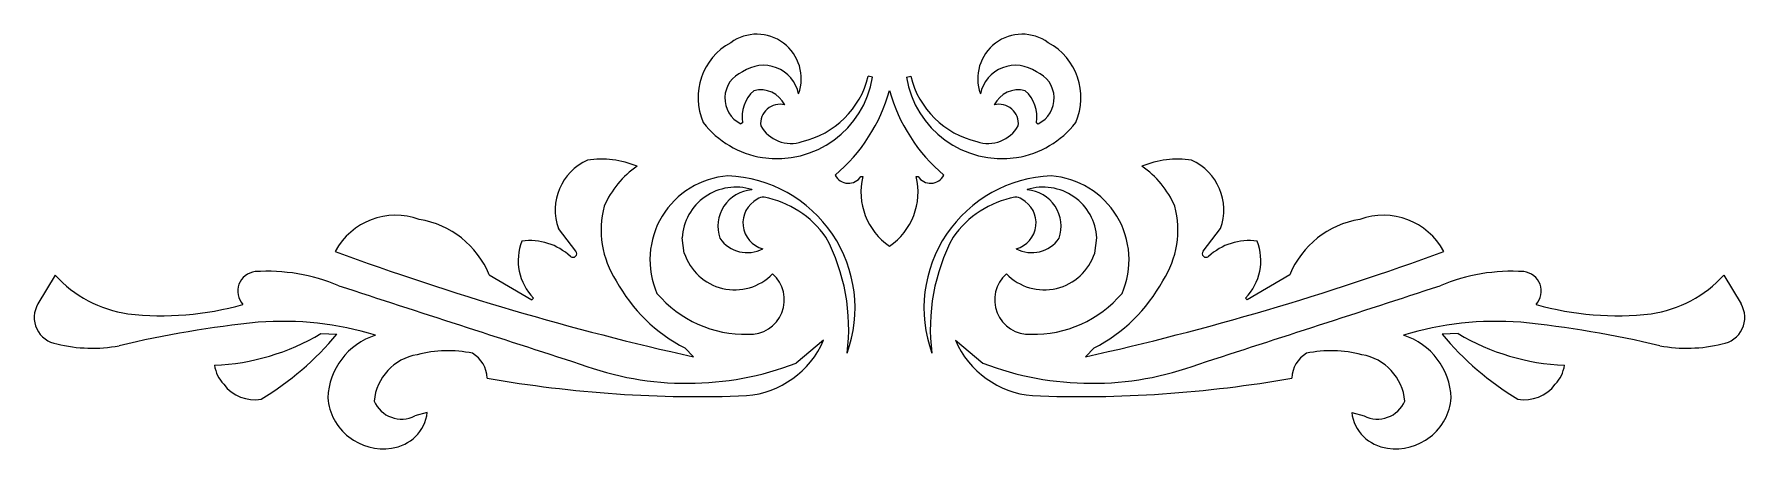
# Model space of a CAD drawing. Extents: x 0 to 225, y 0 to 54.
import ezdxf

# ---------------------------------------------------------------- set-up
doc = ezdxf.new("R2010")
doc.units = 0
doc.layers.add('GREEN', color=3, linetype='CONTINUOUS')
doc.layers.add('WHITE', color=7, linetype='CONTINUOUS')

msp = doc.modelspace()

# ---------------------------------------------------------------- linework, layer by layer
at = {"layer": 'GREEN', "linetype": 'CONTINUOUS'}
for p, q in [((86.620893, 12.076904), (85.493317, 13.24835)), ((138.119409, 12.076904), (139.246986, 13.24835))]:
    msp.add_line(p, q, dxfattribs=at)
at = {"layer": 'WHITE', "linetype": 'CONTINUOUS'}
for p, q in [((110.13251, 48.818796), (109.587791, 48.937592)), ((114.607792, 48.818796), (115.152511, 48.937592)), ((93.076801, 42.828917), (92.820642, 42.704765)), ((131.663502, 42.828917), (131.91966, 42.704765)), ((94.285047, 34.050385), (94.286457, 34.001608)), ((108.622545, 35.787879), (108.85423, 35.766304)), ((115.886073, 35.766304), (116.117757, 35.787879)), ((130.455256, 34.050385), (130.453845, 34.001608)), ((71.168676, 25.953583), (68.886009, 28.919448)), ((85.411968, 25.709835), (85.123896, 27.698487)), ((139.328335, 25.709835), (139.616406, 27.698487)), ((153.571627, 25.953583), (155.854294, 28.919448)), ((2.740808, 22.808664), (0.497027, 19.048193)), ((59.788725, 22.868168), (65.388317, 19.575765)), ((164.951577, 22.868168), (159.351986, 19.575765)), ((221.999495, 22.808664), (224.243276, 19.048193)), ((65.388317, 19.575765), (65.596081, 19.789611)), ((159.351986, 19.575765), (159.144222, 19.789611)), ((37.654691, 15.132393), (39.768134, 15.064965)), ((103.709722, 14.252199), (100.095127, 11.249595)), ((121.03058, 14.252199), (124.645176, 11.249595)), ((187.085611, 15.132393), (184.972169, 15.064965)), ((51.648747, 4.769741), (50.00857, 4.312076)), ((173.091556, 4.769741), (174.731733, 4.312076))]:
    msp.add_line(p, q, dxfattribs=at)
for centre, radius, start, end in [((94.940866, 48.623493), 5.834248, -19.889362, 125.948001), ((129.799436, 48.623493), 5.834248, 54.051999, 199.889362), ((95.412779, 46.126849), 8.20432, 118.358246, 203.583247), ((129.327523, 46.126849), 8.20432, -23.583247, 61.641754), ((94.463723, 46.04863), 3.725742, 111.997775, 243.831803), ((95.80477, 45.648632), 4.727172, 12.089072, 125.373816), ((128.935532, 45.648632), 4.727172, 54.626184, 167.910928), ((130.276579, 46.04863), 3.725742, -63.831803, 68.002225), ((97.5728, 50.836464), 12.720743, -98.629789, -9.126367), ((98.274101, 51.714526), 11.649504, -77.091823, -13.790566), ((127.167502, 50.836464), 12.720743, -170.873633, -81.370211), ((126.466202, 51.714526), 11.649504, -166.209434, -102.908177), ((97.541658, 43.62338), 4.534988, 131.364844, 190.089437), ((95.458404, 43.668584), 3.480454, 25.522229, 105.219826), ((97.950561, 42.739293), 2.51401, 75.047308, 187.145882), ((90.69386, 53.150236), 22.518138, -49.794559, -15.716297), ((134.046442, 53.150236), 22.518138, -164.283703, -130.205441), ((129.281899, 43.668584), 3.480454, 74.780174, 154.477771), ((126.789742, 42.739293), 2.51401, -7.145882, 104.952692), ((127.198645, 43.62338), 4.534988, -10.089437, 48.635156), ((97.632811, 50.4736), 12.371515, -141.926624, -99.156737), ((127.107491, 50.4736), 12.371515, -80.843263, -38.073376), ((99.40214, 44.633623), 4.521342, -150.781381, -70.968779), ((125.338162, 44.633623), 4.521342, -109.031221, -29.218619), ((75.616159, 31.374193), 7.163846, 114.117471, 200.038866), ((74.505623, 25.733431), 12.314017, 67.585646, 98.483759), ((86.172368, 26.99205), 12.292984, 124.548438, 156.548405), ((150.234679, 25.733431), 12.314017, 81.516241, 112.414354), ((138.567935, 26.99205), 12.292984, 23.451595, 55.451562), ((149.124144, 31.374193), 7.163846, -20.038866, 65.882529), ((91.930029, 24.831215), 11.034287, 94.066471, 203.632937), ((92.181871, 27.301359), 7.069138, 72.691578, 176.779554), ((94.600094, 29.23115), 4.780757, 93.761538, 199.361548), ((90.451336, 18.464741), 17.386926, -19.835616, 87.705138), ((106.972665, 36.827051), 1.949868, -153.346491, -32.204653), ((117.307797, 33.750398), 8.690608, 166.587285, 235.378068), ((107.432506, 33.750398), 8.690608, -55.378068, 13.412715), ((117.767638, 36.827051), 1.949868, -147.795347, -26.653509), ((134.288967, 18.464741), 17.386926, 92.294862, 199.835616), ((130.140208, 29.23115), 4.780757, -19.361548, 86.238462), ((132.558432, 27.301359), 7.069138, 3.220446, 107.308422), ((132.810274, 24.831215), 11.034287, -23.632937, 85.933529), ((86.635452, 28.738449), 12.154791, 164.999996, 213.212165), ((96.611174, 29.659798), 3.505894, 117.545208, 255.260563), ((95.696986, 32.061179), 1, 79.289339, 135), ((93.494197, 20.415126), 12.852545, 34.995493, 79.289339), ((131.246106, 20.415126), 12.852545, 100.710661, 145.004507), ((129.043317, 32.061179), 1, 45, 100.710661), ((128.129129, 29.659798), 3.505894, -75.260563, 62.454792), ((138.10485, 28.738449), 12.154791, -33.212165, 15.000004), ((47.468759, 21.707588), 8.967116, 69.613724, 151.96318), ((48.723481, 18.281599), 11.978157, 22.514115, 81.023465), ((176.016822, 18.281599), 11.978157, 98.976535, 157.485885), ((177.271543, 21.707588), 8.967116, 28.03682, 110.386276), ((70.599972, 24.70421), 7.013716, 158.366704, 224.484206), ((65.107335, 19.484097), 7.8731, 47.213701, 97.495627), ((93.677148, 30.116872), 4.35591, -145.444714, -62.043686), ((81.453283, 15.793393), 25.558136, -7.256826, 27.984776), ((143.28702, 15.793393), 25.558136, 152.015224, 187.256826), ((131.063154, 30.116872), 4.35591, -117.956314, -34.555286), ((159.632967, 19.484097), 7.8731, 82.504373, 132.786299), ((154.14033, 24.70421), 7.013716, -44.484206, 21.633296), ((166.879548, 371.832613), 368.599541, -110.208086, -102.576294), ((70.772443, 25.648624), 0.5, -129.372494, 37.583551), ((92.030542, 27.826447), 6.948782, -162.265791, -44.225181), ((132.70976, 27.826447), 6.948782, -135.774819, -17.734209), ((57.860754, 371.832613), 368.599541, -77.423706, -69.791914), ((153.967859, 25.648624), 0.5, 142.416449, 309.372494), ((14.716042, 33.805235), 16.258254, -137.439482, -98.47518), ((29.326202, 20.700976), 2.58456, 96.825271, 222.265783), ((30.618809, -0.943864), 24.263879, 67.181759, 93.780357), ((94.028067, 19.566213), 4.532656, -92.874263, 48.860653), ((130.712235, 19.566213), 4.532656, 131.139347, 272.874263), ((194.121493, -0.943864), 24.263879, 86.219643, 112.818241), ((195.414101, 20.700976), 2.58456, -42.265783, 83.174729), ((210.024261, 33.805235), 16.258254, -81.52482, -42.560518), ((3026.303696, 9167.795512), 9621.538534, -108.081769, -107.883304), ((94.98044, 31.973925), 20.991729, -151.882057, -116.868592), ((93.440906, 30.286366), 15.251354, -139.630467, -88.647909), ((131.299397, 30.286366), 15.251354, -91.352091, -40.369533), ((129.759862, 31.973925), 20.991729, -63.131408, -28.117943), ((-2801.563393, 9167.795512), 9621.538534, -72.116696, -71.918231), ((3.518767, 17.245194), 3.518767, 149.176498, 261.400829), ((16.754978, 56.277152), 38.806895, -96.562457, -74.058457), ((207.985325, 56.277152), 38.806895, -105.941543, -83.437543), ((221.221536, 17.245194), 3.518767, -81.400829, 30.823502), ((43.280326, -121.026792), 138.337634, 95.74166, 103.426109), ((32.655387, -24.616143), 41.358092, 72.872166, 94.458154), ((192.084916, -24.616143), 41.358092, 85.541846, 107.127834), ((181.459977, -121.026792), 138.337634, 76.573891, 84.25834), ((7.634058, 32.966164), 19.753221, -103.589875, -79.718951), ((22.431569, 40.655915), 29.718574, -87.586947, -59.186671), ((9.435021, 40.288606), 39.450346, -58.876046, -39.745375), ((47.532351, 6.355829), 8.967031, 107.502525, 177.888288), ((92.54594, 19.106174), 12.173377, -85.041592, -23.499242), ((132.194363, 19.106174), 12.173377, -156.500758, -94.958408), ((177.207952, 6.355829), 8.967031, 2.111712, 72.497475), ((215.305282, 40.288606), 39.450346, -140.254625, -121.123954), ((202.308733, 40.655915), 29.718574, -120.813329, -92.413053), ((217.106244, 32.966164), 19.753221, -100.281049, -76.410125), ((51.40394, 5.683076), 6.757352, 99.12361, 175.265167), ((54.379435, -3.125259), 16.000453, 78.462787, 104.650886), ((55.61391, 9.194844), 3.890215, 1.301694, 59.649429), ((85.756138, 48.695903), 40.097788, -110.477658, -69.047092), ((138.984165, 48.695903), 40.097788, -110.952908, -69.522342), ((169.126392, 9.194844), 3.890215, 120.350571, 178.698306), ((170.360868, -3.125259), 16.000453, 75.349114, 101.537213), ((173.336363, 5.683076), 6.757352, 4.734833, 80.87639), ((28.218361, 11.640157), 4.585711, -171.51703, -136.274784), ((87.305423, 167.222592), 160.367745, -99.983579, -87.751185), ((137.434879, 167.222592), 160.367745, -92.248815, -80.016421), ((196.521942, 11.640157), 4.585711, -43.725216, -8.48297), ((28.961597, 11.515574), 5.072765, -143.110292, -80.182452), ((195.778706, 11.515574), 5.072765, -99.817548, -36.889708), ((45.84101, 7.295049), 7.295049, -175.212856, -81.304069), ((48.260834, 7.827828), 3.926206, -156.159032, -63.567299), ((46.29102, 5.444259), 5.40002, -83.055196, -7.175583), ((178.449283, 5.444259), 5.40002, -172.824417, -96.944804), ((176.479469, 7.827828), 3.926206, -116.432701, -23.840968), ((178.899292, 7.295049), 7.295049, -98.695931, -4.787144)]:
    msp.add_arc(centre, radius, start, end, dxfattribs=at)

doc.saveas('drawing.dxf')
